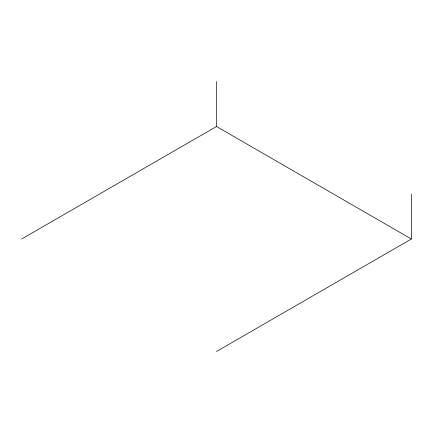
<?xml version="1.0" encoding="UTF-8"?>
<svg xmlns="http://www.w3.org/2000/svg" width="433" height="433" viewBox="0 0 433 433"><rect width="100%" height="100%" fill="white"/><g stroke="black" fill="none" stroke-linecap="round" stroke-linejoin="round"><path stroke-width="0.65" d="M21.65 239L216.5 126.506L411.35 239L411.35 194M216.5 351.493L411.35 239M216.5 81.507L216.5 126.506"/></g></svg>
